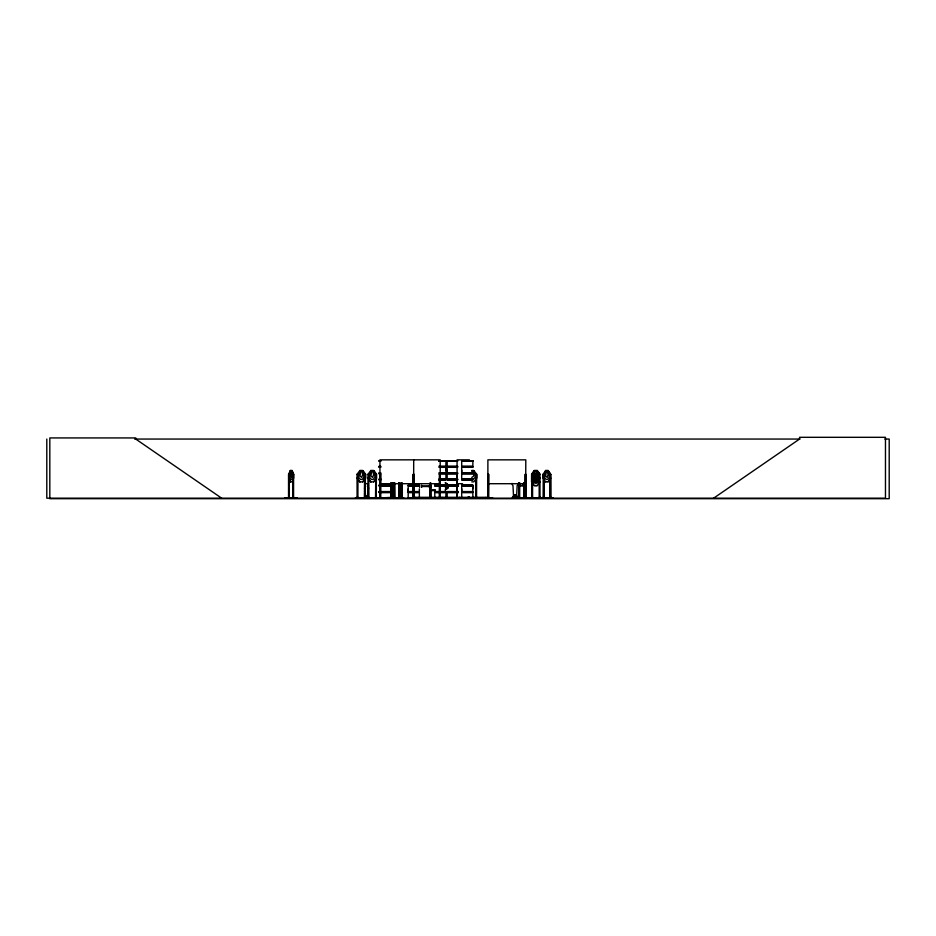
<?xml version="1.0" encoding="UTF-8"?>
<svg xmlns="http://www.w3.org/2000/svg" width="936" height="936" viewBox="0 0 936 936"><rect width="100%" height="100%" fill="white"/><g stroke="black" fill="none" stroke-linecap="round" stroke-linejoin="round"><path stroke-width="1.4" d="M419.351 488.826L419.34 491.564L408.19 491.564L408.201 488.826M445.91 470.059L445.91 467.321L438.902 467.321M457.599 472.797L447.186 472.797L447.197 470.059M461.694 491.564L461.694 486.076L472.855 486.076L472.844 491.564L461.694 491.564L461.705 488.826M472.855 472.797L461.694 472.797L461.705 470.059M472.844 488.826L472.844 486.076M386.463 498.174L403.662 498.127L374.997 497.695L403.603 497.741M409.371 498.174L418.31 498.069M483.573 498.174L492.523 497.695L483.584 498.174M483.573 497.741L492.523 497.706M293.296 474.201L293.073 498.186M543.91 474.142L543.91 498.186M550.777 474.341L549.841 474.341L549.841 498.186M539.288 474.201L540.049 474.341L537.217 470.515M357.997 474.142L357.891 498.186M364.759 474.295L364.584 498.186C366.526 497.788 363.94 498.607 365.297 496.876M368 498.186L367.965 474.306L368.866 474.049M476.553 498.186L476.646 474.341L475.792 474.002L475.745 498.186M549.994 474.142L550.087 498.186M514.718 495.483L515.268 495.074L515.174 495.741M452.439 498.174L461.191 497.695L447.174 497.964L447.186 492.664L458.347 492.664M461.179 497.741L447.197 497.8M514.706 495.39L515.163 495.741M290.991 471.112L290.464 476.003L291.517 477.465L292.067 474.341L290.909 471.112M375.792 474.119L375.535 498.186M284.825 498.116L297.238 498.186M284.836 497.741L297.274 497.741M515.514 497.695L528.758 497.73L515.432 498.127M545.571 498.116L538.528 498.186M534.421 474.4L533.052 480.964L534.889 483.21L536.726 483.21L538.539 480.964L537.182 474.4L534.397 474.4L531.671 478.12L534.421 481.865L537.252 481.865M357.985 474.248L357.037 474.341L357.096 498.186M375.71 474.295L376.529 474.306L373.663 470.515L370.796 470.515M530.068 498.116L553.223 497.741L548.414 497.741M533.204 497.741L530.08 497.741L533.146 498.127M358.348 498.116L355.516 497.706L383.128 497.695M357.985 498.127L357.985 497.32L356.944 497.32L356.944 498.186M369.299 498.116L364.162 498.127M369.31 497.741L364.045 498.186M392.137 498.116L392.067 497.32M394.641 498.127L394.547 482.754M392.161 482.953L392.219 498.186L392.5 497.32M288.85 498.186L288.814 474.306L290.441 470.515M288.814 474.306L290.359 470.515L292.09 470.515L293.658 474.341L293.635 478.085L292.009 481.865L290.359 481.865M292.851 477.173L291.798 479.419L290.733 479.419L289.657 477.173L290.464 470.621L292.067 470.621L292.851 474.341L292.874 498.186M522.522 485.655L523.821 483.081L522.592 485.655L520.568 485.655M545.641 481.865L543.067 478.085L543.067 474.306L545.641 470.515M548.098 481.771L550.707 478.085L548.133 481.865L545.583 481.865M537.252 470.515L534.386 470.515L531.59 474.306L531.554 481.876L534.386 485.655L537.217 485.655L540.025 481.876M534.421 470.515L531.613 474.306L532.596 474.341L532.584 498.186L532.689 497.32L531.648 497.32L531.648 498.186M534.456 481.771L531.671 478.05L534.386 474.306L535.333 471.112L536.281 471.112L537.182 476.003L536.246 477.465L534.433 476.003L534.433 474.341L537.217 474.306L540.049 478.085L537.217 481.865M537.182 481.771L539.967 478.05L537.147 474.4M357.049 474.306L359.869 470.515M368 474.306L370.82 470.515M359.845 481.865L362.747 481.865L365.578 478.085L365.578 474.306L362.712 470.515L359.845 470.515M362.747 481.865L365.578 478.085M370.796 481.865L373.698 481.865L376.529 478.085L376.494 474.306L373.616 470.621L370.843 470.621L369.474 477.173L371.346 479.419L373.195 479.419L375.032 477.173L373.651 470.621M373.698 481.865L376.529 478.085M408.19 497.952L408.19 492.664L419.351 492.664L419.351 497.952L408.166 498.163M473.253 479.419L475.184 477.173L475.184 474.341L473.733 470.621L471.767 470.621M364.736 498.163L364.783 497.32M365.239 498.151L365.882 498.151L365.262 498.163L365.332 474.341M368.059 496.876L368.269 498.163L366.959 497.741M367.474 497.917L368.082 498.034M513.197 497.484L513.174 496.244L512.308 498.186L512.682 497.484M512.928 498.163L528.758 497.73M516.216 498.174L517.327 496.244L517.608 498.186M445.197 489.973L447.993 487.773L445.513 488.744M445.255 490.055L448.087 487.82M379.057 497.964L393.19 497.32L393.19 498.186M461.67 479.197L472.867 479.419M461.705 497.8L473.604 498.069L461.67 498.163M713.63 498.186L799.555 439.054L799.555 437.311L885.468 437.311L885.468 498.186L46.8 498.186L46.8 439.054M367.263 498.034L368.246 498.174L368.187 497.32M513.443 498.186L514.075 498.139L512.858 497.8M515.911 498.186L516.473 498.186M429.753 498.139L429.87 485.772L430.864 485.772M445.349 487.445L447.502 486.779L447.502 485.807L445.349 485.164M392.441 498.186L392.476 482.953M134.644 439.054L799.999 439.054M884.812 439.054L889.2 439.054L889.2 498.689L49.819 498.689L49.819 437.931L135.743 437.931L135.743 439.054L221.656 498.186M469.404 459.845L457.06 459.845L457.131 498.186M379.068 460.711L380.73 460.699M438.89 460.711L445.934 460.711M447.174 460.711L457.61 460.711M461.682 460.711L472.867 460.711M379.068 460.933L380.706 460.933M438.89 460.91L445.934 460.933L445.91 466.222L438.902 466.222M457.61 460.921L447.174 460.921L447.197 466.222L457.599 466.222M379.092 461.261L380.741 461.261M438.902 461.261L445.91 461.261M447.197 461.261L457.587 461.261M461.705 461.261L472.844 461.261M379.08 466.222L380.718 466.222M378.998 466.596L380.659 466.596M440.341 466.596L446.004 466.596M447.115 466.596L457.669 466.596M461.623 466.596L472.937 466.596M378.998 466.935L380.659 466.935M440.341 466.935L446.004 466.935M447.115 466.935L457.669 466.935M461.623 466.935L472.937 466.935M379.08 467.321L380.718 467.321M457.599 467.321L447.186 467.321L447.186 472.797M472.855 467.321L461.694 467.321L461.694 472.797M471.756 470.515L473.78 470.515L476.763 474.306L476.763 478.085L473.78 481.865L471.756 481.865M545.583 470.515L548.192 470.515L550.707 474.306L550.742 498.186L550.848 497.32M362.7 470.621L359.892 470.621L358.523 477.173L360.395 479.419L362.244 479.419L364.081 477.173L362.7 470.621L365.485 474.341L364.853 498.163M537.205 470.621L534.421 470.621L533.052 477.173L534.889 479.419L536.726 479.419L538.539 477.173L537.182 470.621L539.967 474.341L540.002 498.186M548.145 470.621L545.618 470.621L544.389 477.173L546.039 479.419L547.689 479.419L549.327 477.173L548.098 470.621L550.567 474.341L550.602 498.186M471.756 471.112L472.738 471.112L473.733 474.341L473.733 476.003L471.756 477.465M379.08 472.797L380.718 472.797M438.902 472.797L445.922 472.797L445.922 467.321M378.998 473.183L380.659 473.183M440.341 473.183L446.004 473.183M447.115 473.183L457.669 473.183M461.623 473.183L472.937 473.183M378.998 473.522L380.659 473.522M440.341 473.522L446.004 473.522M447.115 473.522L457.669 473.522M461.623 473.522L472.937 473.522M379.08 473.909L380.718 473.909M438.902 473.909L445.922 473.909L445.922 479.185L438.89 479.185L445.91 479.045M457.599 473.909L447.186 473.909L447.186 479.185L457.587 479.045M472.855 473.909L461.694 473.909L461.694 479.185L472.867 479.185L461.705 479.045M289.259 474.002L289.282 498.186M289.271 474.295L288.534 474.341L288.545 498.186L288.487 497.32M293.635 474.306L292.863 474.341M365.578 474.306L364.572 474.341L364.502 498.139M413.689 474.341L413.993 498.186M543.067 474.306L544.073 474.341L544.155 498.186M379.946 474.341L380.741 474.341L380.589 498.186M414.005 474.341L413.104 474.341L413.045 498.186M440.189 474.341L439.382 474.341L439.288 498.186M487.89 474.341L488.721 474.341L488.604 498.186M288.733 478.085L290.464 481.771M379.092 479.045L380.741 479.045M380.706 479.197L378.975 479.337L380.73 479.466M447.174 479.197L457.61 479.197M438.89 479.419L445.934 479.478M447.174 479.419L457.61 479.478M379.068 479.665L380.706 479.665M438.89 479.665L445.934 479.677M447.174 479.665L457.61 479.7M461.682 479.665L472.867 479.665M379.092 480.016L380.741 480.016M438.902 480.016L445.91 480.016M447.197 480.016L457.587 480.016M461.705 480.016L472.844 480.016M379.946 483.701L440.189 483.701M457.06 483.701L462.548 483.701M487.89 483.701L525.798 483.701M379.08 484.977L390.242 484.977M408.19 484.977L419.351 484.977M434.76 484.977L445.922 484.977M447.186 484.977L458.347 484.977M461.694 484.977L472.855 484.977M378.998 485.363L390.324 485.363M408.108 485.363L419.433 485.363M434.69 485.363L446.004 485.363M447.115 485.363L458.429 485.363M461.623 485.363L472.937 485.363M522.569 485.562L520.603 485.562L519.41 483.081M534.397 485.562L537.182 485.562M378.998 485.702L390.324 485.702M408.108 485.702L419.433 485.702M434.69 485.702L446.004 485.702M447.115 485.702L458.429 485.702M461.623 485.702L472.937 485.702M421.645 486.006L429.097 486.006M379.08 486.076L390.242 486.076M419.351 486.076L408.19 486.076L408.19 491.564M434.76 486.076L445.922 486.076M447.186 486.076L458.347 486.076M421.645 486.509L429.097 486.509M429.87 486.755L430.864 486.755M429.87 487.012L430.864 487.012M430.104 489.715L430.969 489.715L430.969 490.71L430.104 490.71L430.104 482.754M430.104 489.809L435.439 489.809M430.104 490.616L435.439 490.616M379.08 491.564L390.242 491.564M434.76 491.564L445.922 491.564M447.186 491.564L458.347 491.564M378.998 491.938L390.324 491.938M408.108 491.938L419.433 491.938M434.69 491.938L446.004 491.938M447.115 491.938L458.429 491.938M461.623 491.938L472.937 491.938M378.998 492.277L390.324 492.277M408.108 492.277L419.433 492.277M434.69 492.277L446.004 492.277M447.115 492.277L458.429 492.277M461.623 492.277L472.937 492.277M379.08 492.664L390.242 492.664M513.934 497.238L515.923 497.238M288.464 497.32L289.318 497.32M364.478 497.32L365.52 497.32M367.895 497.32L368.936 497.32L368.936 498.186L368.761 474.025M376.471 497.32L375.43 497.32L375.453 498.139M394.723 497.32L393.6 497.32L393.6 498.186M401.135 497.32L402.176 497.32M413.022 497.32L488.803 497.32L488.791 498.186M512.589 497.484L517.152 497.8M519.691 497.32L518.813 497.32L518.813 498.186M523.938 497.32L524.815 497.32M525.084 497.32L526.067 497.32L526.055 498.186M544.155 497.32L543.137 497.32L543.149 498.186L543.231 474.341M549.841 497.32L550.859 497.32M475.745 497.566L465.098 498.174M355.505 497.741L358.418 498.186M408.201 497.8L419.34 497.8M445.91 497.8L425.903 498.186L445.934 497.952L445.91 492.664L434.76 492.664L434.842 497.823M284.836 498.069L297.285 498.116M538.645 498.127L545.583 498.069M548.461 498.127L553.246 498.116M487.867 498.186L487.89 459.845L525.798 459.845L525.669 498.186M413.654 498.186L413.689 459.845M445.513 483.853L447.993 484.836L445.197 482.637L448.087 484.789M476.857 498.127L476.74 497.32M401.123 498.127L401.216 482.754M370.867 481.771L367.965 478.085L370.82 481.865M359.915 481.771L357.014 478.085L359.869 481.865M519.34 483.081L520.638 485.655M291.985 470.621L293.576 474.341L293.565 498.186M288.779 478.05L290.441 481.865M366.959 498.069L367.017 495.963L366.105 495.963L366.105 497.706M550.216 497.32L550.216 498.186M543.781 497.32L543.781 498.186M543.524 497.32L543.5 498.186M540.142 498.186L540.142 497.32L539.101 497.32L539.101 498.186M539.838 497.32L539.826 498.186M539.393 497.32L539.417 498.186M539.136 474.037L539.206 498.186M532.385 497.32L532.373 498.186M531.964 497.32L531.94 498.186M531.707 474.341L531.8 498.186M525.868 498.186L525.985 474.341L525.154 474.341L525.084 498.186M525.482 497.32L525.482 498.186M525.342 474.341L525.271 498.186M524.757 482.754L524.815 498.186M524.523 482.754L524.523 498.186L524.335 497.32M524.23 482.754L524.172 498.186M523.996 482.754L523.938 498.186M519.632 482.754L519.691 498.186M519.457 497.32L519.457 498.186M519.398 482.754L519.246 498.186M519.117 482.754L519.117 498.186M518.872 482.754L518.872 498.186M515.771 497.484L515.771 494.875L514.402 494.875L514.402 497.484M488.534 474.341L488.428 498.186M488.288 498.186L488.206 474.341L488.194 498.186M487.796 497.32L487.796 498.186M487.457 497.449L487.457 498.186M485.878 497.449L485.878 498.186M475.933 497.32L475.933 498.186M472.855 497.952L472.844 492.664L461.694 492.664L461.694 497.952M469.427 497.32L469.31 498.186M469.135 497.32L469.17 498.186M468.995 497.32L469.041 498.186M468.889 497.32L468.784 498.186M468.597 497.32L468.597 498.186M467.977 497.32L467.977 498.186M467.883 497.32L467.789 498.186M461.389 497.449L461.389 498.186M459.822 497.449L459.822 498.186M459.658 497.449L459.658 498.186M457.294 498.186L457.271 474.341L456.733 498.186M456.967 474.341L457.002 498.186M442.658 497.449L442.658 498.186M441.254 497.449L441.254 498.186M440.283 497.32L440.248 498.186L440.189 459.845L379.946 459.845L379.981 498.186M439.475 497.32L439.51 498.186M430.724 482.754L430.864 498.186M430.689 487.012L430.689 498.186M430.057 487.012L429.963 498.186M421.645 485.14L421.645 487.375M419.656 485.14L419.656 487.375M415.42 497.449L415.42 498.186M413.899 474.341L413.899 498.186M413.431 497.32L413.455 498.186M413.326 474.341L413.256 498.186M401.439 497.32L401.439 498.186L401.322 482.754M399.66 482.754L399.66 498.186L399.719 497.32L398.841 497.32L398.853 498.186M399.415 482.754L399.415 498.186M399.157 482.754L399.099 498.186M398.911 482.754L398.935 498.186M394.664 482.754L394.723 498.186M394.255 497.32L394.325 498.186M394.161 482.754L394.103 498.186M393.904 498.186L393.916 482.754L393.74 498.186M393.284 482.953L393.377 498.186M392.722 497.449L392.722 498.186M390.792 482.953L390.78 498.186M390.698 497.32L390.686 498.186M380.812 497.32L380.8 498.186M380.519 474.341L380.425 498.186M380.297 497.32L380.262 498.186M380.168 474.341L380.098 498.186M376.389 474.341L376.284 498.186M376.167 497.32L376.178 498.186M375.734 497.32L375.722 498.186M368.644 497.32L368.632 498.186M357.681 497.32L357.692 498.186M357.248 497.32L357.236 498.186M293.623 498.186L293.623 497.32L292.792 497.32L292.816 498.186M293.307 477.138L293.214 498.186M288.978 474.341L288.978 477.138M288.978 479.946L289.025 498.186M518.053 483.432A2.983 2.983 0 0 1 517.175 485.55L516.567 497.039L513.583 497.039L512.963 485.55A2.983 2.983 0 0 1 512.086 483.432M367.953 489.61L367.544 497.273L365.555 497.273L365.145 489.61A1.989 1.989 0 0 1 365.555 486.486C363.741 482.566 369.357 482.566 367.544 486.486A1.989 1.989 0 0 1 367.953 489.61M533.684 476.845L535.158 479.712L533.614 482.66L535.626 480.238L537.65 482.66L536.129 479.688L537.615 476.95L536.878 476.869L535.661 479.127L533.684 476.845M546.437 471.112L545.63 476.003L547.256 477.465L548.098 474.341L547.256 471.112L546.437 471.112M535.333 474.891L534.433 479.782L536.246 481.256L537.182 478.12L536.246 474.891L535.298 474.891M360.828 471.112L359.927 476.003L361.764 477.465L362.7 474.341L361.764 471.112L360.805 471.112M371.779 471.112L370.878 476.003L372.715 477.465L373.651 474.341L372.715 471.112L371.756 471.112M472.867 460.921L461.682 460.921L461.705 466.222L472.855 466.222L472.855 460.933M431.309 485.573L429.097 485.573L429.097 486.942L431.309 486.942L431.309 485.573M402.07 498.186L402.082 482.754L401.989 498.186M391.143 498.186L391.096 482.953L391.084 498.186"/></g></svg>
